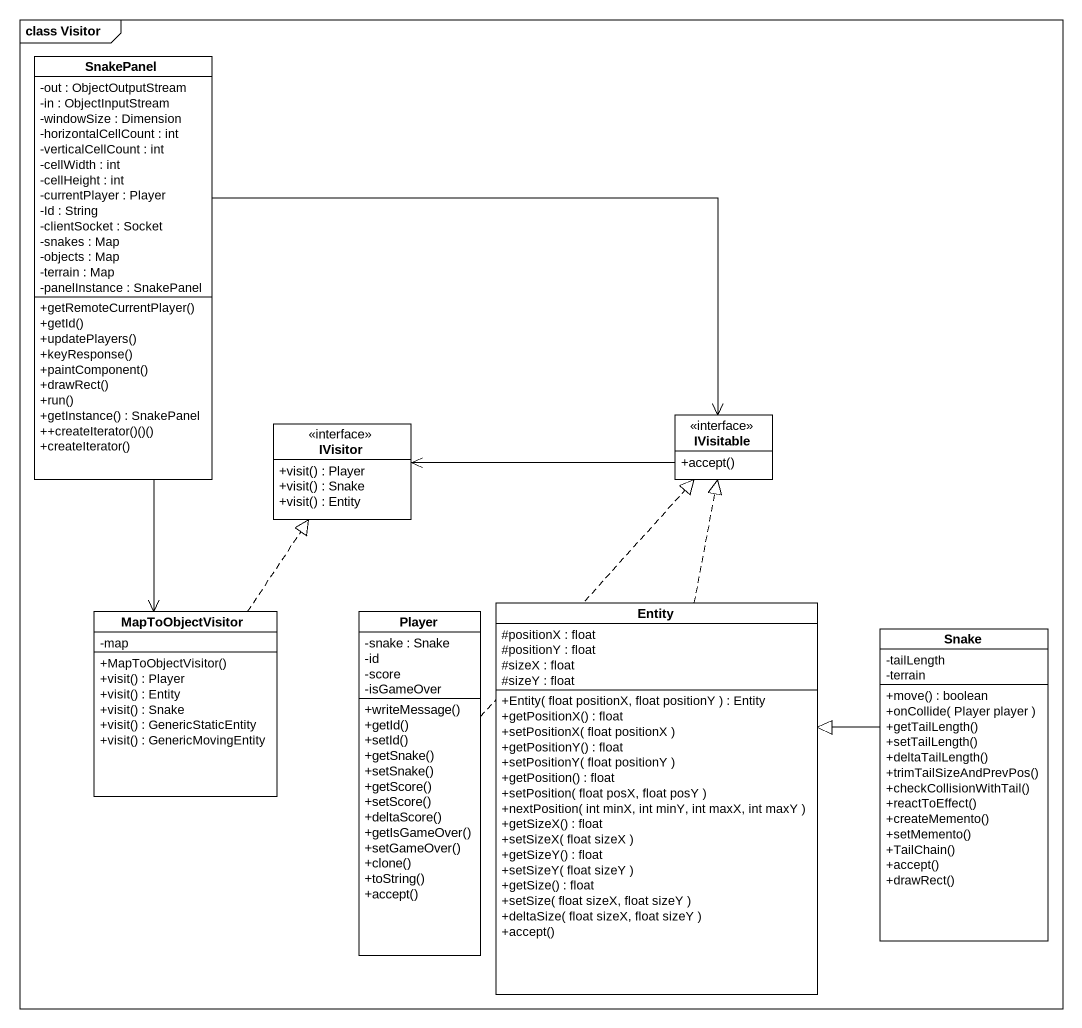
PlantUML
@startuml
mainframe class Visitor
hide circle
hide empty members
skinparam classAttributeIconSize 0
class SnakePanel {
  -out : ObjectOutputStream
  -in : ObjectInputStream
  -windowSize : Dimension
  -horizontalCellCount : int
  -verticalCellCount : int
  -cellWidth : int
  -cellHeight : int
  -currentPlayer : Player
  -Id : String
  -clientSocket : Socket
  -snakes : Map
  -objects : Map
  -terrain : Map
  -panelInstance : SnakePanel
  +getRemoteCurrentPlayer()
  +getId()
  +updatePlayers()
  +keyResponse()
  +paintComponent()
  +drawRect()
  +run()
  +getInstance() : SnakePanel
  ++createIterator()()()
  +createIterator()
}
interface IVisitor {
  +visit() : Player
  +visit() : Snake
  +visit() : Entity
}
interface IVisitable {
  +accept()
}
class MapToObjectVisitor {
  -map
  +MapToObjectVisitor()
  +visit() : Player
  +visit() : Entity
  +visit() : Snake
  +visit() : GenericStaticEntity
  +visit() : GenericMovingEntity
}
class Player {
  -snake : Snake
  -id
  -score
  -isGameOver
  +writeMessage()
  +getId()
  +setId()
  +getSnake()
  +setSnake()
  +getScore()
  +setScore()
  +deltaScore()
  +getIsGameOver()
  +setGameOver()
  +clone()
  +toString()
  +accept()
}
class "Entity" as Entity_ {
  #positionX : float
  #positionY : float
  #sizeX : float
  #sizeY : float
  +Entity( float positionX, float positionY ) : Entity
  +getPositionX() : float
  +setPositionX( float positionX )
  +getPositionY() : float
  +setPositionY( float positionY )
  +getPosition() : float
  +setPosition( float posX, float posY )
  +nextPosition( int minX, int minY, int maxX, int maxY )
  +getSizeX() : float
  +setSizeX( float sizeX )
  +getSizeY() : float
  +setSizeY( float sizeY )
  +getSize() : float
  +setSize( float sizeX, float sizeY )
  +deltaSize( float sizeX, float sizeY )
  +accept()
}
class Snake {
  -tailLength
  -terrain
  +move() : boolean
  +onCollide( Player player )
  +getTailLength()
  +setTailLength()
  +deltaTailLength()
  +trimTailSizeAndPrevPos()
  +checkCollisionWithTail()
  +reactToEffect()
  +createMemento()
  +setMemento()
  +TailChain()
  +accept()
  +drawRect()
}
SnakePanel -right-> IVisitable
SnakePanel --> MapToObjectVisitor
IVisitable -left-> IVisitor
MapToObjectVisitor .up.|> IVisitor
Player .up.|> IVisitable
Entity_ .up.|> IVisitable
Snake -left-|> Entity_
@enduml
